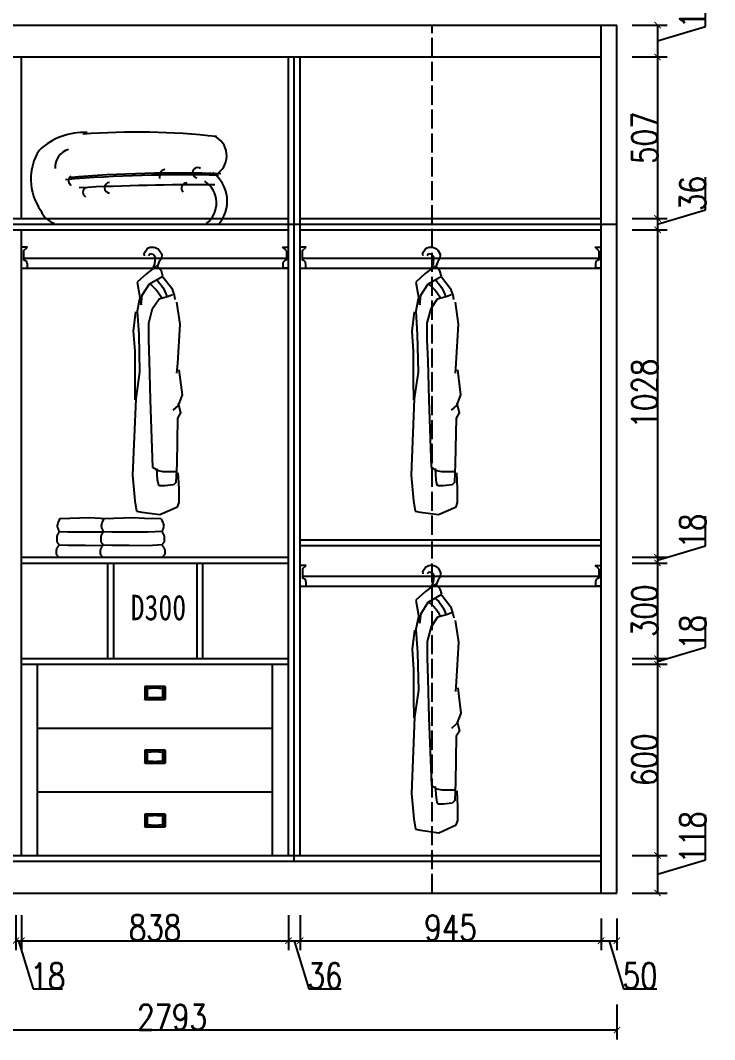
# Model space of a CAD drawing. Header units: millimetres. Extents: x 3255186 to 3429179, y -984851 to -941485.
# Drawn here: x 3334285 to 3336464, y -979580 to -976380 of the extents above; entities that cross this region are included whole.
import ezdxf

# ---------------------------------------------------------------- set-up
doc = ezdxf.new("R2010")
doc.units = ezdxf.units.MM
doc.header["$PDMODE"] = 35
doc.linetypes.add('ACAD_ISO02W100', pattern=[15, 12, -3])
doc.layers.add('图层2', color=7, linetype='Continuous')
doc.layers.add('钢筋', color=7, linetype='Continuous')
doc.styles.add('DIM_FONT', font='SIMPLEX.shx', dxfattribs={"width": 0.8})
doc.dimstyles.new('ISO-25', dxfattribs={"dimtxt": 80, "dimasz": 20, "dimexe": 30, "dimexo": 80, "dimtad": 1, "dimdec": 0, "dimtxsty": 'DIM_FONT', "dimblk": 'ARCHTICK', "dimcen": 2.5, "dimadec": 0, "dimazin": 0, "dimtfac": 1, "dimtdec": 0, "dimtmove": 1, "dimatfit": 3, "dimfxl": 80, "dimfxlon": 1, "dimarcsym": 0})
pattern_1 = [(45, (1305.171, -13759.847), (-2.245064, 2.245064), []), (45, (1305.171, -13758.2594), (-2.245064, 2.245064), [])]

# ---------------------------------------------------------------- blocks, each defined once
blk = doc.blocks.new('衣柜内拉手')
h = blk.add_hatch()
h.set_pattern_fill('STEEL', color=256, style=0)
h.set_pattern_definition(pattern_1)
h.paths.add_polyline_path([(-30, 0), (-40, 0), (-40, -50), (-30, -50)])
h = blk.add_hatch()
h.set_pattern_fill('STEEL', color=256, style=0)
h.set_pattern_definition(pattern_1)
h.paths.add_polyline_path([(40, 0), (30, 0), (30, -50), (40, -50)])
for p, q in [((-40, 0), (40, 0)), ((-40, 0), (-40, -50)), ((-30, 0), (-30, -50)), ((30, 0), (30, -50)), ((40, 0), (40, -50)), ((40, -50), (-40, -50))]:
    blk.add_line(p, q)
for centre, start, end in [((0, -257.6), 83.1787, 96.8213), ((0, 208.1), 263.1787, 276.8213)]:
    blk.add_arc(centre, 252.6, start, end)
blk = doc.blocks.new('A$C77B04BD4')
at = {"color": 8}
for p, q in [((119.2, 821.5), (109.8, 834.9)), ((71.5, 830.8), (64, 817.4)), ((64, 817.4), (65, 803)), ((65, 803), (71.5, 794.8)), ((83.6, 807.1), (90.2, 816.4)), ((85.5, 787.6), (83.6, 807.1)), ((90.2, 816.4), (100.5, 818.4)), ((100.5, 818.4), (105.4, 813.1)), ((118, 813.1), (119.2, 821.5)), ((64.9, 765.6), (79.8, 782.1)), ((71.5, 794.8), (77.1, 781.4)), ((77.1, 781.4), (77.3, 779.4)), ((82.3, 779.4), (111, 757.4)), ((90, 776), (85.5, 787.6)), ((59.9, 746.4), (32.4, 710.8)), ((59.9, 749.2), (64.9, 765.6)), ((102.3, 724.5), (59.9, 749.2)), ((111, 757.4), (141, 730)), ((32.4, 710.8), (24.9, 688.8)), ((124.7, 688.8), (102.3, 724.5)), ((141, 730), (128.5, 658.6)), ((24.9, 688.8), (22.4, 675.1)), ((42.4, 686.1), (29.9, 691.6)), ((72.3, 677.8), (42.4, 686.1)), ((92.3, 647.7), (72.3, 677.8)), ((128.5, 658.6), (124.7, 688.8)), ((133.5, 677.8), (141, 639.4)), ((17.5, 666.9), (7.5, 598.3)), ((104.8, 601), (92.3, 647.7)), ((141, 639.4), (136, 565.4)), ((145.9, 636.7), (153.4, 576.3)), ((7.5, 598.3), (14.7, 474.2)), ((104.8, 548.9), (104.8, 601)), ((153.4, 576.3), (148.4, 513.2)), ((102.3, 483), (104.8, 548.9)), ((136, 565.4), (133.5, 447.4)), ((148.4, 513.2), (148.4, 422.7)), ((99.2, 360.7), (102.3, 483)), ((9.7, 455), (0, 376)), ((14.7, 474.2), (17.2, 444)), ((133.5, 447.4), (145.4, 363.5)), ((148.4, 422.7), (147.9, 360.7)), ((0, 376), (12.5, 343.1)), ((91.7, 148.2), (99.2, 360.7)), ((145.4, 363.5), (155.4, 123.5)), ((11.9, 349.8), (4.4, 319.6)), ((12.5, 343.1), (29.4, 327.8)), ((4.4, 319.6), (14.4, 303.1)), ((14.4, 303.1), (16.9, 159.1)), ((9.4, 82.3), (11.9, 131.7)), ((16.9, 159.1), (19.4, 101.5)), ((19.4, 134.4), (59.3, 134.4)), ((59.3, 134.4), (74.3, 137.2)), ((74.3, 137.2), (91.7, 148.2)), ((76.8, 109.7), (79.3, 145.4)), ((19.4, 101.5), (26.9, 93.3)), ((71.8, 90.5), (74.3, 96)), ((74.3, 96), (76.8, 109.7)), ((155.4, 123.5), (147.9, 43.9)), ((9.4, 38.4), (9.4, 82.3)), ((26.9, 93.3), (54.3, 90.5)), ((54.3, 90.5), (71.8, 90.5)), ((14.4, 24.7), (9.4, 38.4)), ((147.9, 43.9), (142.9, 11)), ((69.3, 0), (14.4, 24.7)), ((126.6, 8.2), (69.3, 0)), ((142.9, 11), (126.6, 8.2))]:
    blk.add_line(p, q, dxfattribs=at)
for centre, radius, start, end in [((93, 811.1), 29.1, 54.7002, 137.5506), ((146, 658.6), 101.7, 129.6668, 165.604), ((160.1, 637.2), 104.7, 123.5053, 155.8861)]:
    blk.add_arc(centre, radius, start, end, dxfattribs=at)
blk = doc.blocks.new('104')
at = {"color": 8}
for centre, radius, start, end in [((55336.2, -7039.6), 206.5, 87.3695, 132.903), ((55499.8, -9168), 2335.7, 83.8146, 94.1119), ((55715.9, -6906.5), 67.9, 306.6601, 66.3783), ((55337.2, -6979.7), 168.5, 147.1638, 215.8516), ((55302.2, -6941.5), 56.8, 105.169, 185.275), ((55692.8, -6959.8), 16.4, 58.1614, 259.3401), ((55647.5, -11404), 4437.8, 88.5712, 94.7848), ((55306.1, -6984.4), 18.8, 130.1605, 236.1976), ((55630.4, -10932.7), 3972.3, 88.0604, 94.9299), ((55594.2, -6970.9), 22.1, 101.5199, 197.5481), ((55675.4, -7048.4), 110, 317.5261, 54.1266), ((55713.6, -15438.6), 8441.1, 89.77661, 92.66784), ((55348.2, -7020.9), 16, 117.8964, 242.1036), ((55417.1, -7006.7), 16.7, 94.7612, 265.2388), ((55659.1, -7008.6), 17.7, 93.2747, 224.2268), ((55669.4, -7054.4), 82.2, 307.8614, 56.4327), ((55263.9, -7054.2), 67.7, 200.9054, 251.4338)]:
    blk.add_arc(centre, radius, start, end, dxfattribs=at)
blk = doc.blocks.new('nmi')
at = {"color": 8}
for p, q in [((52110.9, -6815.1), (52154.7, -6814)), ((52154.7, -6814), (52183.9, -6812.3)), ((52183.9, -6812.3), (52262.1, -6815.1)), ((52247.6, -6814.6), (52270.9, -6814)), ((52270.9, -6814), (52300.1, -6812.3)), ((52300.1, -6812.3), (52378.3, -6815.1)), ((52104.1, -6832), (52104, -6834)), ((52104, -6834), (52104.2, -6835.8)), ((52104.6, -6829.6), (52104.1, -6832)), ((52104.2, -6835.8), (52104.5, -6837.5)), ((52104.5, -6837.5), (52105, -6839)), ((52105.4, -6826.9), (52104.6, -6829.6)), ((52105, -6839), (52105.6, -6840.6)), ((52106.7, -6823.6), (52105.4, -6826.9)), ((52105.6, -6840.6), (52106.2, -6842)), ((52108.5, -6819.7), (52106.7, -6823.6)), ((52110.9, -6815.1), (52108.5, -6819.7)), ((52262.1, -6815.1), (52264.5, -6819.7)), ((52264.5, -6819.7), (52266.3, -6823.6)), ((52266.3, -6823.6), (52267.5, -6826.9)), ((52267.3, -6840.6), (52266.7, -6842)), ((52267.9, -6839), (52267.3, -6840.6)), ((52267.5, -6826.9), (52268.4, -6829.6)), ((52268.4, -6837.5), (52267.9, -6839)), ((52268.4, -6829.6), (52268.8, -6832)), ((52268.7, -6835.8), (52268.4, -6837.5)), ((52268.9, -6834), (52268.7, -6835.8)), ((52268.8, -6832), (52268.9, -6834)), ((52378.3, -6815.1), (52380.7, -6819.7)), ((52380.7, -6819.7), (52382.5, -6823.6)), ((52382.5, -6823.6), (52383.8, -6826.9)), ((52383.6, -6840.6), (52383, -6842)), ((52384.1, -6839), (52383.6, -6840.6)), ((52383.8, -6826.9), (52384.6, -6829.6)), ((52384.6, -6837.5), (52384.1, -6839)), ((52384.6, -6829.6), (52385, -6832)), ((52385, -6835.8), (52384.6, -6837.5)), ((52385, -6832), (52385.1, -6834)), ((52385.1, -6834), (52385, -6835.8)), ((52102.6, -6865.9), (52102.5, -6867.3)), ((52102.5, -6867.3), (52102.5, -6868.6)), ((52102.5, -6868.6), (52102.5, -6869.8)), ((52102.7, -6863.2), (52102.6, -6864.6)), ((52102.6, -6864.6), (52102.6, -6865.9)), ((52102.9, -6861.9), (52102.7, -6863.2)), ((52103.1, -6860.6), (52102.9, -6861.9)), ((52103.5, -6859.3), (52103.1, -6860.6)), ((52103.9, -6858), (52103.5, -6859.3)), ((52104.5, -6856.8), (52103.9, -6858)), ((52105.2, -6855.6), (52104.5, -6856.8)), ((52105.9, -6854.5), (52105.2, -6855.6)), ((52106.5, -6853.3), (52105.9, -6854.5)), ((52106.2, -6842), (52106.8, -6843.5)), ((52107.2, -6852.2), (52106.5, -6853.3)), ((52106.8, -6843.5), (52107.4, -6844.8)), ((52107.7, -6851.1), (52107.2, -6852.2)), ((52107.4, -6844.8), (52107.8, -6846.2)), ((52108, -6849.9), (52107.7, -6851.1)), ((52107.8, -6846.2), (52108.1, -6847.5)), ((52108.2, -6848.7), (52108, -6849.9)), ((52108.1, -6847.5), (52108.2, -6848.7)), ((52108.1, -6848.1), (52145.5, -6850.6)), ((52145.5, -6850.6), (52194.8, -6850.1)), ((52194.8, -6850.1), (52241.2, -6850.1)), ((52241.2, -6850.1), (52265.2, -6848.9)), ((52265.1, -6846.2), (52264.8, -6847.5)), ((52264.8, -6847.5), (52264.8, -6848.7)), ((52264.8, -6848.7), (52264.9, -6849.9)), ((52264.9, -6849.9), (52265.3, -6851.1)), ((52265.6, -6844.8), (52265.1, -6846.2)), ((52265.1, -6850.6), (52311, -6850.1)), ((52265.3, -6851.1), (52265.8, -6852.2)), ((52266.1, -6843.5), (52265.6, -6844.8)), ((52265.8, -6852.2), (52266.4, -6853.3)), ((52266.7, -6842), (52266.1, -6843.5)), ((52266.4, -6853.3), (52267.1, -6854.5)), ((52267.1, -6854.5), (52267.8, -6855.6)), ((52267.8, -6855.6), (52268.4, -6856.8)), ((52268.4, -6856.8), (52269, -6858)), ((52269, -6858), (52269.5, -6859.3)), ((52269.5, -6859.3), (52269.8, -6860.6)), ((52269.8, -6860.6), (52270.1, -6861.9)), ((52270.1, -6861.9), (52270.2, -6863.2)), ((52270.2, -6863.2), (52270.3, -6864.6)), ((52270.3, -6864.6), (52270.4, -6865.9)), ((52270.4, -6865.9), (52270.4, -6867.3)), ((52270.4, -6867.3), (52270.4, -6868.6)), ((52270.4, -6868.6), (52270.4, -6869.8)), ((52311, -6850.1), (52357.4, -6850.1)), ((52357.4, -6850.1), (52381.5, -6848.9)), ((52381.1, -6847.5), (52381, -6848.7)), ((52381, -6848.7), (52381.2, -6849.9)), ((52381.4, -6846.2), (52381.1, -6847.5)), ((52381.2, -6849.9), (52381.5, -6851.1)), ((52381.8, -6844.8), (52381.4, -6846.2)), ((52381.5, -6851.1), (52382, -6852.2)), ((52382.4, -6843.5), (52381.8, -6844.8)), ((52382, -6852.2), (52382.6, -6853.3)), ((52383, -6842), (52382.4, -6843.5)), ((52382.6, -6853.3), (52383.3, -6854.5)), ((52383.3, -6854.5), (52384, -6855.6)), ((52384, -6855.6), (52384.7, -6856.8)), ((52384.7, -6856.8), (52385.3, -6858)), ((52385.3, -6858), (52385.7, -6859.3)), ((52385.7, -6859.3), (52386.1, -6860.6)), ((52386.1, -6860.6), (52386.3, -6861.9)), ((52386.3, -6861.9), (52386.5, -6863.2)), ((52386.5, -6863.2), (52386.6, -6864.6)), ((52386.6, -6864.6), (52386.6, -6865.9)), ((52386.6, -6865.9), (52386.6, -6867.3)), ((52386.6, -6867.3), (52386.6, -6868.6)), ((52386.6, -6868.6), (52386.6, -6869.8)), ((52102, -6895), (52101.6, -6896.2)), ((52102.4, -6893.8), (52102, -6895)), ((52102.9, -6892.7), (52102.4, -6893.8)), ((52102.5, -6869.8), (52102.6, -6871.1)), ((52102.6, -6871.1), (52102.6, -6872.3)), ((52102.6, -6872.3), (52102.7, -6873.4)), ((52102.7, -6873.4), (52102.9, -6874.5)), ((52102.9, -6874.5), (52103.1, -6875.5)), ((52103.5, -6891.5), (52102.9, -6892.7)), ((52103.1, -6875.5), (52103.5, -6876.5)), ((52103.5, -6876.5), (52103.9, -6877.4)), ((52104.2, -6890.4), (52103.5, -6891.5)), ((52103.9, -6877.4), (52104.5, -6878.3)), ((52105, -6889.4), (52104.2, -6890.4)), ((52104.5, -6878.3), (52105.2, -6879.1)), ((52105.8, -6888.3), (52105, -6889.4)), ((52105.2, -6879.1), (52105.9, -6879.9)), ((52106.5, -6887.3), (52105.8, -6888.3)), ((52105.9, -6879.9), (52106.5, -6880.6)), ((52106.5, -6880.6), (52107.1, -6881.4)), ((52107.1, -6886.3), (52106.5, -6887.3)), ((52107.1, -6881.4), (52107.6, -6882.1)), ((52107.6, -6885.4), (52107.1, -6886.3)), ((52107.6, -6882.1), (52108, -6882.9)), ((52108, -6884.5), (52107.6, -6885.4)), ((52108, -6882.9), (52108.1, -6883.7)), ((52108.1, -6883.7), (52108, -6884.5)), ((52108.1, -6883.6), (52145.5, -6886.1)), ((52145.5, -6886.1), (52194.8, -6885.5)), ((52194.8, -6885.5), (52241.2, -6885.5)), ((52241.2, -6885.5), (52265.2, -6884.4)), ((52265, -6882.9), (52264.8, -6883.7)), ((52264.8, -6883.7), (52265, -6884.5)), ((52265.3, -6882.1), (52265, -6882.9)), ((52265, -6884.5), (52265.3, -6885.4)), ((52265.8, -6881.4), (52265.3, -6882.1)), ((52265.3, -6885.4), (52265.8, -6886.3)), ((52265.7, -6886.1), (52311, -6885.5)), ((52266.4, -6880.6), (52265.8, -6881.4)), ((52265.8, -6886.3), (52266.5, -6887.3)), ((52267.1, -6879.9), (52266.4, -6880.6)), ((52266.5, -6887.3), (52267.2, -6888.3)), ((52267.8, -6879.1), (52267.1, -6879.9)), ((52267.2, -6888.3), (52267.9, -6889.4)), ((52268.4, -6878.3), (52267.8, -6879.1)), ((52267.9, -6889.4), (52268.7, -6890.4)), ((52269, -6877.4), (52268.4, -6878.3)), ((52268.7, -6890.4), (52269.4, -6891.5)), ((52269.5, -6876.5), (52269, -6877.4)), ((52269.4, -6891.5), (52270, -6892.7)), ((52269.8, -6875.5), (52269.5, -6876.5)), ((52270.1, -6874.5), (52269.8, -6875.5)), ((52270, -6892.7), (52270.5, -6893.8)), ((52270.2, -6873.4), (52270.1, -6874.5)), ((52270.3, -6872.3), (52270.2, -6873.4)), ((52270.4, -6871.1), (52270.3, -6872.3)), ((52270.4, -6869.8), (52270.4, -6871.1)), ((52270.5, -6893.8), (52271, -6895)), ((52271, -6895), (52271.4, -6896.2)), ((52311, -6885.5), (52357.4, -6885.5)), ((52357.4, -6885.5), (52381.5, -6884.4)), ((52381.2, -6882.9), (52381.1, -6883.7)), ((52381.1, -6883.7), (52381.2, -6884.5)), ((52381.5, -6882.1), (52381.2, -6882.9)), ((52381.2, -6884.5), (52381.6, -6885.4)), ((52382, -6881.4), (52381.5, -6882.1)), ((52381.6, -6885.4), (52382.1, -6886.3)), ((52382.7, -6880.6), (52382, -6881.4)), ((52382.1, -6886.3), (52382.7, -6887.3)), ((52383.3, -6879.9), (52382.7, -6880.6)), ((52382.7, -6887.3), (52383.4, -6888.3)), ((52384, -6879.1), (52383.3, -6879.9)), ((52383.4, -6888.3), (52384.2, -6889.4)), ((52384.7, -6878.3), (52384, -6879.1)), ((52384.2, -6889.4), (52384.9, -6890.4)), ((52385.3, -6877.4), (52384.7, -6878.3)), ((52384.9, -6890.4), (52385.6, -6891.5)), ((52385.7, -6876.5), (52385.3, -6877.4)), ((52385.6, -6891.5), (52386.3, -6892.7)), ((52386.1, -6875.5), (52385.7, -6876.5)), ((52386.3, -6874.5), (52386.1, -6875.5)), ((52386.5, -6873.4), (52386.3, -6874.5)), ((52386.3, -6892.7), (52386.8, -6893.8)), ((52386.6, -6872.3), (52386.5, -6873.4)), ((52386.6, -6869.8), (52386.6, -6871.1)), ((52386.6, -6871.1), (52386.6, -6872.3)), ((52386.8, -6893.8), (52387.2, -6895)), ((52387.2, -6895), (52387.6, -6896.2)), ((52100.9, -6899.9), (52100.8, -6901.2)), ((52100.8, -6901.2), (52100.8, -6902.5)), ((52100.8, -6902.5), (52100.8, -6903.8)), ((52100.8, -6903.8), (52100.9, -6905.1)), ((52101.1, -6898.7), (52100.9, -6899.9)), ((52100.9, -6905.1), (52101.1, -6906.3)), ((52101.3, -6897.4), (52101.1, -6898.7)), ((52101.1, -6906.3), (52101.3, -6907.6)), ((52101.6, -6896.2), (52101.3, -6897.4)), ((52101.3, -6907.6), (52101.7, -6908.8)), ((52101.7, -6908.8), (52102.2, -6909.9)), ((52102.2, -6909.9), (52102.8, -6911)), ((52102.8, -6911), (52103.5, -6911.9)), ((52103.5, -6911.9), (52104.3, -6912.8)), ((52104.3, -6912.8), (52105.1, -6913.7)), ((52105.1, -6913.7), (52105.9, -6914.4)), ((52105.9, -6914.4), (52106.6, -6915.2)), ((52106.6, -6915.2), (52107.2, -6915.9)), ((52107.2, -6915.9), (52107.6, -6916.7)), ((52107.6, -6916.7), (52107.6, -6916.7)), ((52265.3, -6916.7), (52265.1, -6917.4)), ((52265.1, -6917.4), (52265.2, -6917.6)), ((52265.2, -6917.6), (52265.2, -6917.6)), ((52265.7, -6915.9), (52265.3, -6916.7)), ((52266.3, -6915.2), (52265.7, -6915.9)), ((52267, -6914.4), (52266.3, -6915.2)), ((52267.8, -6913.7), (52267, -6914.4)), ((52268.6, -6912.8), (52267.8, -6913.7)), ((52269.4, -6911.9), (52268.6, -6912.8)), ((52270.2, -6911), (52269.4, -6911.9)), ((52270.8, -6909.9), (52270.2, -6911)), ((52271.2, -6908.8), (52270.8, -6909.9)), ((52271.6, -6907.6), (52271.2, -6908.8)), ((52271.4, -6896.2), (52271.6, -6897.4)), ((52271.6, -6897.4), (52271.9, -6898.7)), ((52271.9, -6906.3), (52271.6, -6907.6)), ((52271.9, -6898.7), (52272, -6899.9)), ((52272.1, -6905.1), (52271.9, -6906.3)), ((52272, -6899.9), (52272.1, -6901.2)), ((52272.1, -6901.2), (52272.2, -6902.5)), ((52272.2, -6902.5), (52272.1, -6903.8)), ((52272.1, -6903.8), (52272.1, -6905.1)), ((52381.6, -6916.7), (52381.4, -6917.4)), ((52381.4, -6917.4), (52381.4, -6917.6)), ((52382, -6915.9), (52381.6, -6916.7)), ((52382.5, -6915.2), (52382, -6915.9)), ((52383.3, -6914.4), (52382.5, -6915.2)), ((52384.1, -6913.7), (52383.3, -6914.4)), ((52384.9, -6912.8), (52384.1, -6913.7)), ((52385.7, -6911.9), (52384.9, -6912.8)), ((52386.4, -6911), (52385.7, -6911.9)), ((52387, -6909.9), (52386.4, -6911)), ((52387.5, -6908.8), (52387, -6909.9)), ((52387.9, -6907.6), (52387.5, -6908.8)), ((52387.6, -6896.2), (52387.9, -6897.4)), ((52387.9, -6897.4), (52388.1, -6898.7)), ((52388.1, -6906.3), (52387.9, -6907.6)), ((52388.1, -6898.7), (52388.3, -6899.9)), ((52388.3, -6905.1), (52388.1, -6906.3)), ((52388.3, -6899.9), (52388.4, -6901.2)), ((52388.4, -6903.8), (52388.3, -6905.1)), ((52388.4, -6901.2), (52388.4, -6902.5)), ((52388.4, -6902.5), (52388.4, -6903.8))]:
    blk.add_line(p, q, dxfattribs=at)
blk = doc.blocks.new('_ArchTick')
at = {"color": 0, "linetype": 'ByBlock', "const_width": 0.15}
blk.add_lwpolyline([(-0.5, -0.5), (0.5, 0.5)], dxfattribs=at)
blk = doc.blocks.new('*D555')
at = {"color": 0, "lineweight": -2, "ltscale": 5}
for p, q in [((3334270.3, -979189.1), (3334270.3, -979299.1)), ((3334288.3, -979189.1), (3334288.3, -979299.1)), ((3334270.3, -979269.1), (3334288.3, -979269.1)), ((3334279.3, -979269.1), (3334324.6, -979420.1)), ((3334324.6, -979420.1), (3334417.2, -979420.1))]:
    blk.add_line(p, q, dxfattribs=at)
at = {"layer": 'Defpoints', "color": 0, "ltscale": 5}
for p in [(3334270.3, -979001.5), (3334288.3, -979001.5), (3334288.3, -979269.1)]:
    blk.add_point(p, dxfattribs=at)
at = {"color": 0, "lineweight": -2, "ltscale": 5, "xscale": 20, "yscale": 20, "zscale": 20, "rotation": 180}
blk.add_blockref('_ArchTick', (3334270.3, -979269.1), dxfattribs=at)
at = {"color": 0, "lineweight": -2, "ltscale": 5, "xscale": 20, "yscale": 20, "zscale": 20}
blk.add_blockref('_ArchTick', (3334288.3, -979269.1), dxfattribs=at)
at = {"color": 0, "ltscale": 5, "insert": (3334370.9, -979379.5), "char_height": 80, "attachment_point": 5, "style": 'DIM_FONT'}
blk.add_mtext('18', dxfattribs=at)
blk = doc.blocks.new('*D556')
at = {"color": 0, "lineweight": -2, "ltscale": 5}
for p, q in [((3334288.3, -979189.1), (3334288.3, -979299.1)), ((3335126.5, -979189.1), (3335126.5, -979299.1)), ((3334288.3, -979269.1), (3335126.5, -979269.1))]:
    blk.add_line(p, q, dxfattribs=at)
at = {"layer": 'Defpoints', "color": 0, "ltscale": 5}
for p in [(3334288.3, -979001.5), (3335126.5, -979001.5), (3335126.5, -979269.1)]:
    blk.add_point(p, dxfattribs=at)
at = {"color": 0, "lineweight": -2, "ltscale": 5, "xscale": 20, "yscale": 20, "zscale": 20, "rotation": 180}
blk.add_blockref('_ArchTick', (3334288.3, -979269.1), dxfattribs=at)
at = {"color": 0, "lineweight": -2, "ltscale": 5, "xscale": 20, "yscale": 20, "zscale": 20}
blk.add_blockref('_ArchTick', (3335126.5, -979269.1), dxfattribs=at)
at = {"color": 0, "ltscale": 5, "insert": (3334707.4, -979228.5), "char_height": 80, "attachment_point": 5, "style": 'DIM_FONT'}
blk.add_mtext('838', dxfattribs=at)
blk = doc.blocks.new('*D557')
at = {"color": 0, "lineweight": -2, "ltscale": 5}
for p, q in [((3335126.5, -979189.1), (3335126.5, -979299.1)), ((3335162.5, -979189.1), (3335162.5, -979299.1)), ((3335126.5, -979269.1), (3335162.5, -979269.1)), ((3335144.5, -979269.1), (3335189.8, -979420.1)), ((3335189.8, -979420.1), (3335291.6, -979420.1))]:
    blk.add_line(p, q, dxfattribs=at)
at = {"layer": 'Defpoints', "color": 0, "ltscale": 5}
for p in [(3335126.5, -979001.5), (3335162.5, -979001.5), (3335162.5, -979269.1)]:
    blk.add_point(p, dxfattribs=at)
at = {"color": 0, "lineweight": -2, "ltscale": 5, "xscale": 20, "yscale": 20, "zscale": 20, "rotation": 180}
blk.add_blockref('_ArchTick', (3335126.5, -979269.1), dxfattribs=at)
at = {"color": 0, "lineweight": -2, "ltscale": 5, "xscale": 20, "yscale": 20, "zscale": 20}
blk.add_blockref('_ArchTick', (3335162.5, -979269.1), dxfattribs=at)
at = {"color": 0, "ltscale": 5, "insert": (3335240.7, -979379.5), "char_height": 80, "attachment_point": 5, "style": 'DIM_FONT'}
blk.add_mtext('36', dxfattribs=at)
blk = doc.blocks.new('*D558')
at = {"color": 0, "lineweight": -2, "ltscale": 5}
for p, q in [((3335162.5, -979189.1), (3335162.5, -979299.1)), ((3336107.1, -979199.5), (3336107.1, -979299.1)), ((3335162.5, -979269.1), (3336107.1, -979269.1))]:
    blk.add_line(p, q, dxfattribs=at)
at = {"layer": 'Defpoints', "color": 0, "ltscale": 5}
for p in [(3335162.5, -979001.5), (3336107.1, -979119.5), (3336107.1, -979269.1)]:
    blk.add_point(p, dxfattribs=at)
at = {"color": 0, "lineweight": -2, "ltscale": 5, "xscale": 20, "yscale": 20, "zscale": 20, "rotation": 180}
blk.add_blockref('_ArchTick', (3335162.5, -979269.1), dxfattribs=at)
at = {"color": 0, "lineweight": -2, "ltscale": 5, "xscale": 20, "yscale": 20, "zscale": 20}
blk.add_blockref('_ArchTick', (3336107.1, -979269.1), dxfattribs=at)
at = {"color": 0, "ltscale": 5, "insert": (3335634.8, -979228.5), "char_height": 80, "attachment_point": 5, "style": 'DIM_FONT'}
blk.add_mtext('945', dxfattribs=at)
blk = doc.blocks.new('*D559')
at = {"color": 0, "lineweight": -2, "ltscale": 5}
for p, q in [((3336107.1, -979199.5), (3336107.1, -979299.1)), ((3336157.1, -979199.5), (3336157.1, -979299.1)), ((3336107.1, -979269.1), (3336157.1, -979269.1)), ((3336132.1, -979269.1), (3336177.4, -979420.1)), ((3336177.4, -979420.1), (3336282.2, -979420.1))]:
    blk.add_line(p, q, dxfattribs=at)
at = {"layer": 'Defpoints', "color": 0, "ltscale": 5}
for p in [(3336107.1, -979119.5), (3336157.1, -979119.5), (3336157.1, -979269.1)]:
    blk.add_point(p, dxfattribs=at)
at = {"color": 0, "lineweight": -2, "ltscale": 5, "xscale": 20, "yscale": 20, "zscale": 20, "rotation": 180}
blk.add_blockref('_ArchTick', (3336107.1, -979269.1), dxfattribs=at)
at = {"color": 0, "lineweight": -2, "ltscale": 5, "xscale": 20, "yscale": 20, "zscale": 20}
blk.add_blockref('_ArchTick', (3336157.1, -979269.1), dxfattribs=at)
at = {"color": 0, "ltscale": 5, "insert": (3336229.8, -979379.5), "char_height": 80, "attachment_point": 5, "style": 'DIM_FONT'}
blk.add_mtext('50', dxfattribs=at)
blk = doc.blocks.new('*D560')
at = {"color": 0, "lineweight": -2, "ltscale": 5}
for p, q in [((3333364.1, -979469.7), (3333364.1, -979579.7)), ((3336157.1, -979469.7), (3336157.1, -979579.7)), ((3336157.1, -979549.7), (3333364.1, -979549.7))]:
    blk.add_line(p, q, dxfattribs=at)
at = {"layer": 'Defpoints', "color": 0, "ltscale": 5}
for p in [(3333364.1, -979119.5), (3336157.1, -979119.5), (3333364.1, -979549.7)]:
    blk.add_point(p, dxfattribs=at)
at = {"color": 0, "lineweight": -2, "ltscale": 5, "xscale": 20, "yscale": 20, "zscale": 20, "rotation": 180}
blk.add_blockref('_ArchTick', (3333364.1, -979549.7), dxfattribs=at)
at = {"color": 0, "lineweight": -2, "ltscale": 5, "xscale": 20, "yscale": 20, "zscale": 20}
blk.add_blockref('_ArchTick', (3336157.1, -979549.7), dxfattribs=at)
at = {"color": 0, "ltscale": 5, "insert": (3334760.6, -979509.1), "char_height": 80, "attachment_point": 5, "style": 'DIM_FONT'}
blk.add_mtext('2793', dxfattribs=at)
blk = doc.blocks.new('*D561')
at = {"color": 0, "lineweight": -2, "ltscale": 5}
for p, q in [((3336435.4, -976399.3), (3336435.4, -976245.6)), ((3336204.5, -976394.5), (3336314.5, -976394.5)), ((3336284.5, -976394.5), (3336284.5, -976494.5)), ((3336284.5, -976444.5), (3336435.4, -976399.3)), ((3336204.5, -976494.5), (3336314.5, -976494.5))]:
    blk.add_line(p, q, dxfattribs=at)
at = {"layer": 'Defpoints', "color": 0, "ltscale": 5}
for p in [(3336107.1, -976394.5), (3336107.1, -976494.5), (3336284.5, -976494.5)]:
    blk.add_point(p, dxfattribs=at)
at = {"color": 0, "lineweight": -2, "ltscale": 5, "xscale": 20, "yscale": 20, "zscale": 20}
for p, rotation in [((3336284.5, -976394.5), 90), ((3336284.5, -976494.5), 270)]:
    blk.add_blockref('_ArchTick', p, dxfattribs=dict(at, rotation=rotation))
at = {"color": 0, "ltscale": 5, "insert": (3336394.8, -976322.4), "char_height": 80, "attachment_point": 5, "rotation": 90, "style": 'DIM_FONT'}
blk.add_mtext('100', dxfattribs=at)
blk = doc.blocks.new('*D562')
at = {"color": 0, "lineweight": -2, "ltscale": 5}
for p, q in [((3336204.5, -976494.5), (3336314.5, -976494.5)), ((3336284.5, -976494.5), (3336284.5, -977001.5)), ((3336204.5, -977001.5), (3336314.5, -977001.5))]:
    blk.add_line(p, q, dxfattribs=at)
at = {"layer": 'Defpoints', "color": 0, "ltscale": 5}
for p in [(3336107.1, -976494.5), (3336107.1, -977001.5), (3336284.5, -977001.5)]:
    blk.add_point(p, dxfattribs=at)
at = {"color": 0, "lineweight": -2, "ltscale": 5, "xscale": 20, "yscale": 20, "zscale": 20}
for p, rotation in [((3336284.5, -976494.5), 90), ((3336284.5, -977001.5), 270)]:
    blk.add_blockref('_ArchTick', p, dxfattribs=dict(at, rotation=rotation))
at = {"color": 0, "ltscale": 5, "insert": (3336243.8, -976748), "char_height": 80, "attachment_point": 5, "rotation": 90, "style": 'DIM_FONT'}
blk.add_mtext('507', dxfattribs=at)
blk = doc.blocks.new('*D563')
at = {"color": 0, "lineweight": -2, "ltscale": 5}
for p, q in [((3336435.4, -976974.3), (3336435.4, -976872.4)), ((3336284.5, -977019.5), (3336435.4, -976974.3)), ((3336204.5, -977001.5), (3336314.5, -977001.5)), ((3336284.5, -977001.5), (3336284.5, -977037.5)), ((3336204.5, -977037.5), (3336314.5, -977037.5))]:
    blk.add_line(p, q, dxfattribs=at)
at = {"layer": 'Defpoints', "color": 0, "ltscale": 5}
for p in [(3336107.1, -977001.5), (3336107.1, -977037.5), (3336284.5, -977037.5)]:
    blk.add_point(p, dxfattribs=at)
at = {"color": 0, "lineweight": -2, "ltscale": 5, "xscale": 20, "yscale": 20, "zscale": 20}
for p, rotation in [((3336284.5, -977001.5), 90), ((3336284.5, -977037.5), 270)]:
    blk.add_blockref('_ArchTick', p, dxfattribs=dict(at, rotation=rotation))
at = {"color": 0, "ltscale": 5, "insert": (3336394.8, -976923.3), "char_height": 80, "attachment_point": 5, "rotation": 90, "style": 'DIM_FONT'}
blk.add_mtext('36', dxfattribs=at)
blk = doc.blocks.new('*D564')
at = {"color": 0, "lineweight": -2, "ltscale": 5}
for p, q in [((3336204.5, -977037.5), (3336314.5, -977037.5)), ((3336284.5, -977037.5), (3336284.5, -978065.5)), ((3336204.5, -978065.5), (3336314.5, -978065.5))]:
    blk.add_line(p, q, dxfattribs=at)
at = {"layer": 'Defpoints', "color": 0, "ltscale": 5}
for p in [(3336107.1, -977037.5), (3335126.5, -978065.5), (3336284.5, -978065.5)]:
    blk.add_point(p, dxfattribs=at)
at = {"color": 0, "lineweight": -2, "ltscale": 5, "xscale": 20, "yscale": 20, "zscale": 20}
for p, rotation in [((3336284.5, -977037.5), 90), ((3336284.5, -978065.5), 270)]:
    blk.add_blockref('_ArchTick', p, dxfattribs=dict(at, rotation=rotation))
at = {"color": 0, "ltscale": 5, "insert": (3336243.8, -977551.5), "char_height": 80, "attachment_point": 5, "rotation": 90, "style": 'DIM_FONT'}
blk.add_mtext('1028', dxfattribs=at)
blk = doc.blocks.new('*D565')
at = {"color": 0, "lineweight": -2, "ltscale": 5}
for p, q in [((3336435.4, -978029.3), (3336435.4, -977936.6)), ((3336284.5, -978074.5), (3336435.4, -978029.3)), ((3336204.5, -978065.5), (3336314.5, -978065.5)), ((3336204.5, -978083.5), (3336314.5, -978083.5)), ((3336284.5, -978065.5), (3336284.5, -978083.5))]:
    blk.add_line(p, q, dxfattribs=at)
at = {"layer": 'Defpoints', "color": 0, "ltscale": 5}
for p in [(3335126.5, -978065.5), (3335126.5, -978083.5), (3336284.5, -978083.5)]:
    blk.add_point(p, dxfattribs=at)
at = {"color": 0, "lineweight": -2, "ltscale": 5, "xscale": 20, "yscale": 20, "zscale": 20}
for p, rotation in [((3336284.5, -978065.5), 90), ((3336284.5, -978083.5), 270)]:
    blk.add_blockref('_ArchTick', p, dxfattribs=dict(at, rotation=rotation))
at = {"color": 0, "ltscale": 5, "insert": (3336394.8, -977982.9), "char_height": 80, "attachment_point": 5, "rotation": 90, "style": 'DIM_FONT'}
blk.add_mtext('18', dxfattribs=at)
blk = doc.blocks.new('*D566')
at = {"color": 0, "lineweight": -2, "ltscale": 5}
for p, q in [((3336204.5, -978083.5), (3336314.5, -978083.5)), ((3336284.5, -978083.5), (3336284.5, -978383.5)), ((3336204.5, -978383.5), (3336314.5, -978383.5))]:
    blk.add_line(p, q, dxfattribs=at)
at = {"layer": 'Defpoints', "color": 0, "ltscale": 5}
for p in [(3335126.5, -978083.5), (3335126.5, -978383.5), (3336284.5, -978383.5)]:
    blk.add_point(p, dxfattribs=at)
at = {"color": 0, "lineweight": -2, "ltscale": 5, "xscale": 20, "yscale": 20, "zscale": 20}
for p, rotation in [((3336284.5, -978083.5), 90), ((3336284.5, -978383.5), 270)]:
    blk.add_blockref('_ArchTick', p, dxfattribs=dict(at, rotation=rotation))
at = {"color": 0, "ltscale": 5, "insert": (3336243.8, -978233.5), "char_height": 80, "attachment_point": 5, "rotation": 90, "style": 'DIM_FONT'}
blk.add_mtext('300', dxfattribs=at)
blk = doc.blocks.new('*D567')
at = {"color": 0, "lineweight": -2, "ltscale": 5}
for p, q in [((3336435.4, -978347.3), (3336435.4, -978254.6)), ((3336284.5, -978392.5), (3336435.4, -978347.3)), ((3336204.5, -978383.5), (3336314.5, -978383.5)), ((3336284.5, -978383.5), (3336284.5, -978401.5)), ((3336204.5, -978401.5), (3336314.5, -978401.5))]:
    blk.add_line(p, q, dxfattribs=at)
at = {"layer": 'Defpoints', "color": 0, "ltscale": 5}
for p in [(3335126.5, -978383.5), (3335126.5, -978401.5), (3336284.5, -978401.5)]:
    blk.add_point(p, dxfattribs=at)
at = {"color": 0, "lineweight": -2, "ltscale": 5, "xscale": 20, "yscale": 20, "zscale": 20}
for p, rotation in [((3336284.5, -978383.5), 90), ((3336284.5, -978401.5), 270)]:
    blk.add_blockref('_ArchTick', p, dxfattribs=dict(at, rotation=rotation))
at = {"color": 0, "ltscale": 5, "insert": (3336394.8, -978300.9), "char_height": 80, "attachment_point": 5, "rotation": 90, "style": 'DIM_FONT'}
blk.add_mtext('18', dxfattribs=at)
blk = doc.blocks.new('*D568')
at = {"color": 0, "lineweight": -2, "ltscale": 5}
for p, q in [((3336204.5, -978401.5), (3336314.5, -978401.5)), ((3336284.5, -978401.5), (3336284.5, -979001.5)), ((3336204.5, -979001.5), (3336314.5, -979001.5))]:
    blk.add_line(p, q, dxfattribs=at)
at = {"layer": 'Defpoints', "color": 0, "ltscale": 5}
for p in [(3335126.5, -978401.5), (3335126.5, -979001.5), (3336284.5, -979001.5)]:
    blk.add_point(p, dxfattribs=at)
at = {"color": 0, "lineweight": -2, "ltscale": 5, "xscale": 20, "yscale": 20, "zscale": 20}
for p, rotation in [((3336284.5, -978401.5), 90), ((3336284.5, -979001.5), 270)]:
    blk.add_blockref('_ArchTick', p, dxfattribs=dict(at, rotation=rotation))
at = {"color": 0, "ltscale": 5, "insert": (3336243.8, -978701.5), "char_height": 80, "attachment_point": 5, "rotation": 90, "style": 'DIM_FONT'}
blk.add_mtext('600', dxfattribs=at)
blk = doc.blocks.new('*D569')
at = {"color": 0, "lineweight": -2, "ltscale": 5}
for p, q in [((3336435.4, -979015.3), (3336435.4, -978873.8)), ((3336204.5, -979001.5), (3336314.5, -979001.5)), ((3336284.5, -979001.5), (3336284.5, -979119.5)), ((3336284.5, -979060.5), (3336435.4, -979015.3)), ((3336204.5, -979119.5), (3336314.5, -979119.5))]:
    blk.add_line(p, q, dxfattribs=at)
at = {"layer": 'Defpoints', "color": 0, "ltscale": 5}
for p in [(3335126.5, -979001.5), (3335121.7, -979119.5), (3336284.5, -979119.5)]:
    blk.add_point(p, dxfattribs=at)
at = {"color": 0, "lineweight": -2, "ltscale": 5, "xscale": 20, "yscale": 20, "zscale": 20}
for p, rotation in [((3336284.5, -979001.5), 90), ((3336284.5, -979119.5), 270)]:
    blk.add_blockref('_ArchTick', p, dxfattribs=dict(at, rotation=rotation))
at = {"color": 0, "ltscale": 5, "insert": (3336394.8, -978944.5), "char_height": 80, "attachment_point": 5, "rotation": 90, "style": 'DIM_FONT'}
blk.add_mtext('118', dxfattribs=at)
blk = doc.blocks.new('*D882')
at = {"color": 0, "lineweight": -2, "ltscale": 5}
for p, q in [((3374291.9, -976335.6), (3374321.9, -976335.6)), ((3374291.9, -976335.6), (3374291.9, -976935.6)), ((3374211.9, -976935.6), (3374321.9, -976935.6))]:
    blk.add_line(p, q, dxfattribs=at)
at = {"layer": 'Defpoints', "color": 0, "ltscale": 5}
for p in [(3374262.6, -976335.6), (3292529.9, -976935.6), (3374291.9, -976935.6)]:
    blk.add_point(p, dxfattribs=at)
at = {"color": 0, "lineweight": -2, "ltscale": 5, "xscale": 20, "yscale": 20, "zscale": 20}
for p, rotation in [((3374291.9, -976335.6), 90), ((3374291.9, -976935.6), 270)]:
    blk.add_blockref('_ArchTick', p, dxfattribs=dict(at, rotation=rotation))
at = {"color": 0, "ltscale": 5, "insert": (3374251.3, -976635.6), "char_height": 80, "attachment_point": 5, "rotation": 90, "style": 'DIM_FONT'}
blk.add_mtext('600', dxfattribs=at)

msp = doc.modelspace()

# ---------------------------------------------------------------- linework, layer by layer
at = {"ltscale": 5}
for p, q in [((3333364.1, -976394.5), (3336157.1, -976394.5)), ((3336107.1, -979119.5), (3336107.1, -976394.5)), ((3336157.1, -979119.5), (3336157.1, -976394.5)), ((3333414.1, -976494.5), (3336107.1, -976494.5)), ((3334288.3, -977001.5), (3334288.3, -976494.5)), ((3335126.5, -979001.5), (3335126.5, -976494.5)), ((3335144.5, -979019.5), (3335144.5, -976494.5)), ((3335162.5, -979001.5), (3335162.5, -976494.5)), ((3333414.1, -977001.5), (3335126.5, -977001.5)), ((3335162.5, -977001.5), (3336107.1, -977001.5)), ((3333414.1, -977019.5), (3336157.1, -977019.5)), ((3333414.1, -977037.5), (3335126.5, -977037.5)), ((3334288.3, -979001.5), (3334288.3, -977037.5)), ((3335162.5, -977037.5), (3336107.1, -977037.5)), ((3334288.3, -978065.5), (3335126.5, -978065.5)), ((3334288.3, -978083.5), (3335126.5, -978083.5)), ((3334288.3, -978383.5), (3335126.5, -978383.5)), ((3334288.3, -978401.5), (3335126.5, -978401.5)), ((3334338.3, -979001.5), (3334338.3, -978401.5)), ((3335076.5, -979001.5), (3335076.5, -978401.5)), ((3334338.3, -978601.5), (3335076.5, -978601.5)), ((3334338.3, -978801.5), (3335076.5, -978801.5)), ((3333414.1, -979001.5), (3336107.1, -979001.5)), ((3333414.1, -979019.5), (3336107.1, -979019.5)), ((3333364.1, -979119.5), (3336157.1, -979119.5))]:
    msp.add_line(p, q, dxfattribs=at)
at = {"color": 252, "linetype": 'ACAD_ISO02W100', "ltscale": 5}
msp.add_line((3335577.1, -979119.5), (3335577.1, -976394.5), dxfattribs=at)
at = {"linetype": 'ByBlock'}
for p, q in [((3334294.9, -977157.2), (3335126.5, -977157.2)), ((3335169.1, -977157.2), (3336107.1, -977157.2)), ((3335170, -978156.1), (3336107.1, -978156.1))]:
    msp.add_line(p, q, dxfattribs=at)
for p, q in [((3335162.5, -978010.5), (3336107.1, -978010.5)), ((3335162.5, -978028.5), (3336107.1, -978028.5)), ((3334558.7, -978083.5), (3334558.7, -978383.5)), ((3334576.7, -978083.5), (3334576.7, -978383.5)), ((3334838.1, -978083.5), (3334838.1, -978383.5)), ((3334856.1, -978083.5), (3334856.1, -978383.5))]:
    msp.add_line(p, q)
at = {"layer": '钢筋', "linetype": 'ByBlock'}
for p, q in [((3334307, -977092.2), (3334288.3, -977092.2)), ((3334294.9, -977103.2), (3334307, -977092.2)), ((3334294.9, -977103.2), (3334294.9, -977132.2)), ((3335107.8, -977092.2), (3335126.5, -977092.2)), ((3335119.9, -977103.2), (3335107.8, -977092.2)), ((3335119.9, -977103.2), (3335119.9, -977132.2)), ((3335181.2, -977092.2), (3335162.5, -977092.2)), ((3335169.1, -977103.2), (3335181.2, -977092.2)), ((3335169.1, -977103.2), (3335169.1, -977132.2)), ((3336088.4, -977092.2), (3336107.1, -977092.2)), ((3336100.5, -977103.2), (3336088.4, -977092.2)), ((3336100.5, -977103.2), (3336100.5, -977132.2)), ((3335119.9, -977127.2), (3334294.9, -977127.2)), ((3336100.5, -977127.2), (3335169.1, -977127.2)), ((3334288.3, -977157.2), (3334305.9, -977157.2)), ((3334305.9, -977143.2), (3334305.9, -977157.2)), ((3335108.9, -977143.2), (3335108.9, -977157.2)), ((3335126.5, -977157.2), (3335108.9, -977157.2)), ((3335162.5, -977157.2), (3335180.1, -977157.2)), ((3335180.1, -977143.2), (3335180.1, -977157.2)), ((3336089.5, -977143.2), (3336089.5, -977157.2)), ((3336107.1, -977157.2), (3336089.5, -977157.2)), ((3335182.1, -978091.1), (3335163.3, -978091.1)), ((3335170, -978102.1), (3335182.1, -978091.1)), ((3336088.4, -978091.1), (3336107.1, -978091.1)), ((3336100.5, -978102.1), (3336088.4, -978091.1)), ((3335170, -978102.1), (3335170, -978131.1)), ((3336100.5, -978126.1), (3335170, -978126.1)), ((3336100.5, -978102.1), (3336100.5, -978131.1)), ((3335163.3, -978156.1), (3335181, -978156.1)), ((3335181, -978142.1), (3335181, -978156.1)), ((3336089.5, -978142.1), (3336089.5, -978156.1)), ((3336107.1, -978156.1), (3336089.5, -978156.1))]:
    msp.add_line(p, q, dxfattribs=at)
for centre, start, end in [((3334294.9, -977143.2), 0, 90), ((3335119.9, -977143.2), 90, 180), ((3335169.1, -977143.2), 0, 90), ((3336100.5, -977143.2), 90, 180), ((3335170, -978142.1), 0, 90), ((3336100.5, -978142.1), 90, 180)]:
    msp.add_arc(centre, 11, start, end, dxfattribs=at)

# ---------------------------------------------------------------- block references
at = {"color": 8}
msp.add_blockref('104', (3279148.7, -969898.5), dxfattribs=at)
at = {"color": 8, "xscale": -1.188000000081956, "yscale": 1.188000000081956, "zscale": 1.188}
msp.add_blockref('nmi', (3396634.1, -969848.5), dxfattribs=at)
at = {"xscale": -0.8000000002793968, "yscale": 0.8000000000465661, "zscale": 0.8000000000000007}
for p in [(3334707, -978471.5), (3334707, -978671.5), (3334707, -978871.5)]:
    msp.add_blockref('衣柜内拉手', p, dxfattribs=at)
at = {"layer": '图层2', "color": 6, "xscale": -1}
for p in [(3334792.2, -977931.6), (3335666.4, -977931.6), (3335667.3, -978930.5)]:
    msp.add_blockref('A$C77B04BD4', p, dxfattribs=at)

# ---------------------------------------------------------------- texts
at = {"insert": (3334630.9, -978183.2), "char_height": 80, "width": 1175.852, "attachment_point": 1, "style": 'DIM_FONT'}
msp.add_mtext('{\\fSimSun|b0|i0|c134|p2;D300}', dxfattribs=at)

# ---------------------------------------------------------------- dimensions: what is measured, and where the dimension line sits
at = {"ltscale": 5}
for base, p1, p2, picture, middle in [((3336284.5, -976494.5), (3336107.1, -976394.5), (3336107.1, -976494.5), '*D561', (3336394.8, -976398.6)), ((3374291.9, -976935.6), (3374262.6, -976335.6), (3292529.9, -976935.6), '*D882', (3374251.3, -976635.6)), ((3336284.5, -977001.5), (3336107.1, -976494.5), (3336107.1, -977001.5), '*D562', (3336243.8, -976748)), ((3336284.5, -977037.5), (3336107.1, -977001.5), (3336107.1, -977037.5), '*D563', (3336394.8, -976973.6)), ((3336284.5, -978065.5), (3336107.1, -977037.5), (3335126.5, -978065.5), '*D564', (3336243.8, -977551.5)), ((3336284.5, -978083.5), (3335126.5, -978065.5), (3335126.5, -978083.5), '*D565', (3336394.8, -978028.6)), ((3336284.5, -978383.5), (3335126.5, -978083.5), (3335126.5, -978383.5), '*D566', (3336243.8, -978233.5)), ((3336284.5, -978401.5), (3335126.5, -978383.5), (3335126.5, -978401.5), '*D567', (3336394.8, -978346.6)), ((3336284.5, -979001.5), (3335126.5, -978401.5), (3335126.5, -979001.5), '*D568', (3336243.8, -978701.5)), ((3336284.5, -979119.5), (3335126.5, -979001.5), (3335121.7, -979119.5), '*D569', (3336394.8, -979014.6))]:
    dim = msp.add_linear_dim(base=base, p1=p1, p2=p2, angle=90, dimstyle='ISO-25', dxfattribs=at)
    dim.commit()
    dim.dimension.update_dxf_attribs({"geometry": picture, "text_midpoint": middle})
for base, p1, p2, picture, middle in [((3334288.3, -979269.1), (3334270.3, -979001.5), (3334288.3, -979001.5), '*D555', (3334325.2, -979379.5)), ((3335126.5, -979269.1), (3334288.3, -979001.5), (3335126.5, -979001.5), '*D556', (3334707.4, -979228.5)), ((3335162.5, -979269.1), (3335126.5, -979001.5), (3335162.5, -979001.5), '*D557', (3335190.4, -979379.5)), ((3336107.1, -979269.1), (3335162.5, -979001.5), (3336107.1, -979119.5), '*D558', (3335634.8, -979228.5)), ((3333364.1, -979549.7), (3336157.1, -979119.5), (3333364.1, -979119.5), '*D560', (3334760.6, -979509.1)), ((3336157.1, -979269.1), (3336107.1, -979119.5), (3336157.1, -979119.5), '*D559', (3336178, -979379.5))]:
    dim = msp.add_linear_dim(base=base, p1=p1, p2=p2, dimstyle='ISO-25', dxfattribs=at)
    dim.commit()
    dim.dimension.update_dxf_attribs({"geometry": picture, "text_midpoint": middle})

doc.saveas('drawing.dxf')
